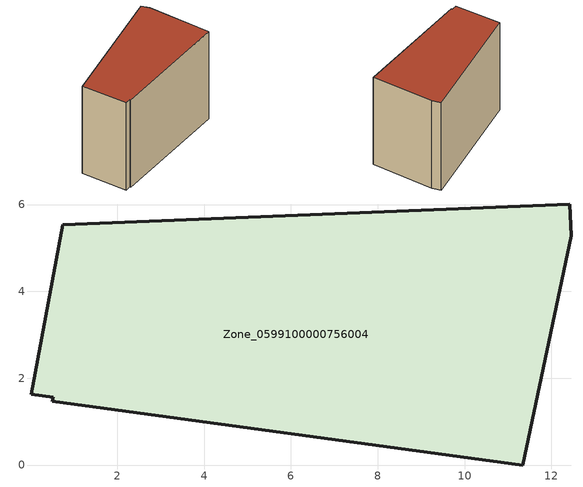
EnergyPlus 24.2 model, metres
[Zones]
Zone_0599100000756004
 floor ground (C_G): 0.5,1.46 0.53,1.56 0.02,1.63 0.74,5.53 12.42,6.01 12.46,5.28 11.34,0 z0
 wall outside (C_F): 11.34,0 12.46,5.28 12.42,6.01 0.74,5.53 0.02,1.63 0.53,1.56 0.5,1.46 11.34,0 z0:7.77
 roof outside (C_R): 0.53,1.56 0.5,1.46 11.34,0 12.46,5.28 12.42,6.01 0.74,5.53 0.02,1.63 z7.77
[BUILDING]
Pand.0599100000756004: North Axis=0; Terrain=City; Loads Convergence Tolerance Value=0.04; Temperature Convergence Tolerance Value=0.4; Solar Distribution=FullExterior; Maximum Number of Warmup Days=25; Minimum Number of Warmup Days=1
[Site:Location]
Rotterdam.The.Hague.AP_ZH_NLD Design_Conditions: Latitude=51.96; Longitude=4.45; Time Zone=1; Elevation=-4.5
[SITE:GROUNDTEMPERATURE:BUILDINGSURFACE]
18, 18, 18, 18, 18, 18, 18, 18, 18, 18, 18, 18
[MATERIAL] Thermal Absorptance=0.9; Solar Absorptance=0.7; Visible Absorptance=0.7
Name | Roughness | Thickness | Conductivity | Density | Specific Heat
G.TC.1946-1964 | MediumSmooth | 0.15 | 1 | 540 | 1210
F.TC.1946-1964 | Rough | 0.3 | 0.857143 | 1920 | 840
R.TC.1946-1964 | MediumRough | 0.2 | 0.235294 | 1500 | 1000
[CONSTRUCTION]
C_G: G.TC.1946-1964
C_F: F.TC.1946-1964
C_R: R.TC.1946-1964
[ZONE]
Zone_0599100000756004: Type=1; Multiplier=1; Ceiling Height=Autocalculate; Volume=Autocalculate; Floor Area=autocalculate; Part of Total Floor Area=Yes
[ZONEINFILTRATION:DESIGNFLOWRATE]
Infil_Zone_0599100000756004: Zone or ZoneList or Space or SpaceList=Zone_0599100000756004; Schedule=AlwaysOn; Design Flow Rate Calculation Method=Flow/Area; Flow Rate per Floor Area=0.003; Constant Term Coefficient=1; Temperature Term Coefficient=0; Velocity Term Coefficient=0; Velocity Squared Term Coefficient=0
[HVACTEMPLATE:ZONE:IDEALLOADSAIRSYSTEM]
Zone_0599100000756004: Maximum Heating Supply Air Temperature=50; Minimum Cooling Supply Air Temperature=13; Maximum Heating Supply Air Humidity Ratio=0.0156; Minimum Cooling Supply Air Humidity Ratio=0.0077; Heating Limit=NoLimit; Cooling Limit=NoLimit; Dehumidification Control Type=ConstantSensibleHeatRatio; Cooling Sensible Heat Ratio=0.7; Dehumidification Setpoint=60; Humidification Control Type=None; Humidification Setpoint=30; Outdoor Air Method=None; Outdoor Air Flow Rate per Person=0.00944; Outdoor Air Flow Rate per Zone Floor Area=0; Outdoor Air Flow Rate per Zone=0; Demand Controlled Ventilation Type=None; Outdoor Air Economizer Type=NoEconomizer; Heat Recovery Type=None; Sensible Heat Recovery Effectiveness=0.7; Latent Heat Recovery Effectiveness=0.65
[ZONECONTROL:THERMOSTAT]
ThermostatControl_Zone_0599100000756004: Zone or ZoneList=Zone_0599100000756004; Control Type Schedule=DualSetpointControlType; Control 1=Thermostat_Zone_0599100000756004; Temperature Difference Between Cutout And Setpoint=0
[THERMOSTATSETPOINT:DUALSETPOINT]
Thermostat_Zone_0599100000756004: Heating Setpoint Temperature Schedule=HeatingSetpoint_Zone_0599100000756004; Cooling Setpoint Temperature Schedule=CoolingSetpoint_Zone_0599100000756004
[SCHEDULE:COMPACT]
HeatingSetpoint_Zone_0599100000756004: Through: 12/31, For: AllDays, Until: 24:00, 21
CoolingSetpoint_Zone_0599100000756004: Through: 12/31, For: AllDays, Until: 24:00, 24
DualSetpointControlType: Through: 12/31, For: AllDays, Until: 24:00, 4
AlwaysOn: Through: 12/31, For: AllDays, Until: 24:00, 1
